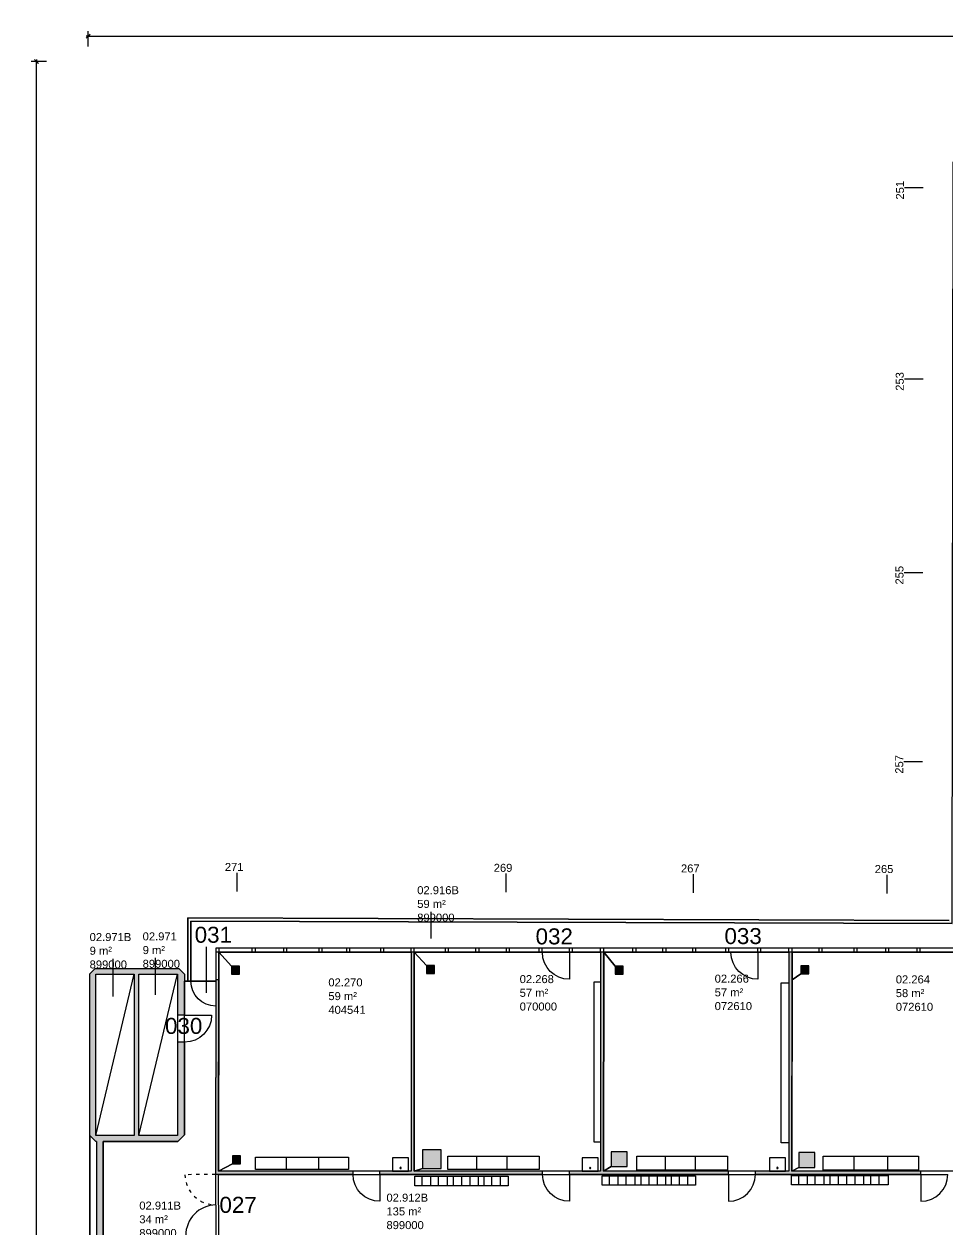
# Model space of a CAD drawing. Header units: metres. Extents: x -1 to 148, y -1 to 108.
# Drawn here: x -1.46 to 33.15, y 62.51 to 107.71 of the extents above; entities that cross this region are included whole.
import ezdxf

# ---------------------------------------------------------------- set-up
doc = ezdxf.new("R2010")
doc.units = ezdxf.units.M
doc.header["$MEASUREMENT"] = 0
doc.linetypes.add('ACAD_ISO03W100', pattern=[30, 12, -18])
doc.layers.get('0').update_dxf_attribs({"linetype": 'CONTINUOUS'})
for name, color, linetype in [('BEMASZUNG', 8, 'CONTINUOUS'), ('Unchanged', 8, 'CONTINUOUS'), ('Unchanged Layer Off', 2, 'CONTINUOUS')]:
    doc.layers.add(name, color=color, linetype=linetype)
doc.styles.add('ARIAL', font='arial.ttf')
doc.dimstyles.new('Meter_Bem', dxfattribs={"dimtxt": 0.35, "dimasz": 0.015, "dimexe": 0, "dimexo": 0.1, "dimgap": 0.05, "dimtad": 1, "dimzin": 0, "dimdsep": 46, "dimtxsty": 'ARIAL', "dimblk1": 'mass1', "dimblk2": 'mass2', "dimsah": 1, "dimcen": 0.125, "dimse1": 1, "dimse2": 1, "dimclrd": 256, "dimclre": 1, "dimclrt": 256, "dimazin": 0, "dimtp": 102033525.0, "dimtm": 1, "dimtfac": 1, "dimtix": 1, "dimtmove": 2, "dimatfit": 3, "dimldrblk": 'mass2', "dimfxl": 1, "dimtolj": 1, "dimtzin": 0, "dimlwd": -1, "dimarcsym": 0})

# ---------------------------------------------------------------- blocks, each defined once
blk = doc.blocks.new('Tuer')
at = {"layer": 'Unchanged'}
blk.add_line((0, 0), (0, 0.82), dxfattribs=at)
blk.add_arc((0, 0), 0.82, 90, 180, dxfattribs=at)
blk = doc.blocks.new('Ausgussbecken')
at = {"layer": 'Unchanged'}
blk.add_lwpolyline([(-0.185, 0), (0.415, 0), (0.415, -0.5), (-0.185, -0.5)], close=True, dxfattribs=at)
at = {"layer": 'Unchanged', "linetype": 'Continuous'}
blk.add_circle((0.115, -0.124), 0.0253, dxfattribs=at)
blk = doc.blocks.new('Raumstempel')
at = {"layer": 'Unchanged', "linetype": 'ByBlock', "style": 'ARIAL'}
for tag, p in [('HOERSAALNUMMER', (0, 1.029)), ('ANZAHL PLAETZE', (0, 0.514)), ('RAUMNUMMER', (0, 0)), ('FLÄCHE', (0, -0.514)), ('INSTITUTSNUMMER1', (0, -1.029)), ('INSTITUTSNUMMER2', (0, -1.543))]:
    blk.add_attdef(tag, p, '', height=0.3, dxfattribs=at)
blk = doc.blocks.new('mass1')
at = {"layer": 'Unchanged'}
for p, q in [((-5, -5), (5, 5)), ((-5, 0), (5, 0)), ((0, 25.5), (0, -12.75))]:
    blk.add_line(p, q, dxfattribs=at)
blk = doc.blocks.new('mass2')
at = {"layer": 'Unchanged'}
for p, q in [((5, 5), (-5, -5)), ((5, 0), (-5, 0)), ((0, -25.5), (0, 12.75))]:
    blk.add_line(p, q, dxfattribs=at)
blk = doc.blocks.new('*D12')
at = {"layer": 'BEMASZUNG', "transparency": 16777216}
blk.add_line((-1, 1.015), (-1, 106.295), dxfattribs=at)
at = {"layer": 'BEMASZUNG', "transparency": 16777216, "xscale": 0.015, "yscale": 0.015, "zscale": 0.015}
for name, p, rotation in [('mass2', (-1, 106.31), 90), ('mass1', (-1, 1), 270)]:
    blk.add_blockref(name, p, dxfattribs=dict(at, rotation=rotation))
at = {"layer": 'BEMASZUNG', "transparency": 16777216, "insert": (-1.229, 53.655), "char_height": 0.35, "attachment_point": 5, "rotation": 90, "style": 'ARIAL'}
blk.add_mtext('\\A1;105.31', dxfattribs=at)
blk = doc.blocks.new('*D29')
at = {"layer": 'BEMASZUNG', "transparency": 16777216}
blk.add_line((0.955, 107.255), (147.913, 107.255), dxfattribs=at)
at = {"layer": 'BEMASZUNG', "transparency": 16777216, "xscale": 0.015, "yscale": 0.015, "zscale": 0.015, "rotation": 180}
blk.add_blockref('mass1', (0.94, 107.255), dxfattribs=at)
at = {"layer": 'BEMASZUNG', "transparency": 16777216, "xscale": 0.015, "yscale": 0.015, "zscale": 0.015}
blk.add_blockref('mass2', (147.928, 107.255), dxfattribs=at)
at = {"layer": 'BEMASZUNG', "transparency": 16777216, "insert": (74.434, 107.483), "char_height": 0.35, "attachment_point": 5, "style": 'ARIAL'}
blk.add_mtext('\\A1;146.99', dxfattribs=at)

msp = doc.modelspace()

# ---------------------------------------------------------------- hatches: boundary and pattern name
at = {"layer": 'Unchanged'}
h = msp.add_hatch(color=256, dxfattribs=at)
h.paths.add_polyline_path([(13.154, 72.913), (13.039, 72.913), (13.039, 64.704), (11.874, 64.704), (11.874, 64.589), (17.964, 64.589), (17.964, 64.704), (13.154, 64.704)])
h.paths.add_polyline_path([(5.827, 64.704), (5.835, 71.886), (5.72, 71.886), (5.712, 64.589), (10.864, 64.589), (10.864, 64.704)])
h = msp.add_hatch(color=256, dxfattribs=at)
h.paths.add_polyline_path([(27.303, 64.704), (27.313, 72.913), (27.313, 72.913), (27.198, 72.913), (27.188, 64.704), (25.941, 64.704), (25.941, 64.589), (32.14, 64.589), (32.14, 64.704)])
h.paths.add_polyline_path([(24.931, 64.589), (24.931, 64.704), (20.246, 64.704), (20.255, 72.913), (20.255, 72.913), (20.14, 72.913), (20.131, 64.704), (18.974, 64.704), (18.974, 64.589)])
for points in [[(6.606, 72.095), (6.606, 72.395), (6.306, 72.395), (6.306, 72.095)], [(13.917, 72.121), (13.917, 72.421), (13.617, 72.421), (13.617, 72.121)], [(20.99, 72.097), (20.99, 72.397), (20.69, 72.397), (20.69, 72.097)], [(27.943, 72.101), (27.943, 72.401), (27.643, 72.401), (27.643, 72.101)], [(4.554, 72.092), (4.342, 72.312), (1.2, 72.312), (1, 72.106), (1, 66.044), (1.231, 65.822), (1.502, 65.822), (1.502, 66.044), (1.228, 66.044), (1.228, 72.089), (2.664, 72.089), (2.845, 72.089), (4.291, 72.089), (4.291, 71.827), (4.554, 71.827)], [(1.502, 65.822), (1.252, 65.822), (1.252, 58.62), (1, 58.62), (1, 58.433), (1.502, 57.939)], [(6.646, 64.98), (6.646, 65.28), (6.346, 65.28), (6.346, 64.98)], [(13.466, 65.514), (13.466, 64.814), (14.166, 64.814), (14.166, 65.514)], [(20.53, 65.43), (20.53, 64.88), (21.13, 64.88), (21.13, 65.43)], [(27.564, 65.402), (27.564, 64.852), (28.164, 64.852), (28.164, 65.402)]]:
    msp.add_hatch(color=256, dxfattribs=at).paths.add_polyline_path(points)
h = msp.add_hatch(color=256, dxfattribs=at)
h.paths.add_polyline_path([(4.554, 69.544), (4.291, 69.544), (4.291, 66.044), (2.845, 66.044), (2.845, 72.089), (2.664, 72.089), (2.664, 66.044), (1.502, 66.044), (1.502, 65.822), (4.302, 65.822), (4.554, 66.076)])
h.paths.add_polyline_path([(4.554, 71.827), (4.291, 71.827), (4.291, 70.554), (4.554, 70.554)], flags=17)

# ---------------------------------------------------------------- linework, layer by layer
for p, q in [((33.195, 74.109), (4.675, 74.202)), ((4.675, 74.202), (4.675, 71.827)), ((13.782, 74.427), (13.782, 73.437)), ((4.79, 74.086), (4.79, 71.827)), ((33.31, 73.993), (4.79, 74.086)), ((5.721, 73.063), (5.72, 71.886)), ((5.836, 73.063), (5.721, 73.063)), ((5.836, 72.913), (5.721, 72.913)), ((5.836, 73.063), (5.835, 71.886)), ((13.154, 73.063), (5.836, 73.063)), ((13.154, 72.913), (5.836, 72.913)), ((7.089, 72.913), (7.089, 73.063)), ((7.204, 72.913), (7.204, 73.063)), ((8.268, 72.913), (8.268, 73.063)), ((8.383, 72.913), (8.383, 73.063)), ((9.598, 72.913), (9.598, 73.063)), ((9.713, 72.913), (9.713, 73.063)), ((10.632, 72.913), (10.632, 73.063)), ((10.747, 72.913), (10.747, 73.063)), ((11.903, 72.913), (11.903, 73.063)), ((12.018, 72.913), (12.018, 73.063)), ((13.039, 72.913), (13.039, 73.063)), ((13.039, 72.913), (13.039, 64.704)), ((20.255, 73.063), (13.154, 73.063)), ((13.154, 72.913), (13.154, 73.063)), ((13.154, 72.913), (13.154, 64.704)), ((20.255, 72.913), (13.154, 72.913)), ((14.324, 72.913), (14.324, 73.063)), ((14.439, 72.913), (14.439, 73.063)), ((15.47, 72.913), (15.47, 73.063)), ((15.585, 72.913), (15.585, 73.063)), ((16.614, 72.913), (16.614, 73.063)), ((16.729, 72.913), (16.729, 73.063)), ((17.836, 72.913), (17.836, 73.063)), ((17.951, 72.913), (17.951, 73.063)), ((18.97, 72.913), (18.97, 73.063)), ((19.085, 72.913), (19.085, 73.063)), ((20.14, 72.913), (20.131, 64.704)), ((20.14, 72.913), (20.14, 73.063)), ((20.255, 72.913), (20.246, 64.704)), ((27.313, 73.063), (20.255, 73.063)), ((20.255, 72.913), (20.255, 73.063)), ((27.313, 72.913), (20.255, 72.913)), ((21.351, 72.913), (21.351, 73.063)), ((21.466, 72.913), (21.466, 73.063)), ((22.476, 72.913), (22.476, 73.063)), ((22.591, 72.913), (22.591, 73.063)), ((23.592, 72.913), (23.592, 73.063)), ((23.707, 72.913), (23.707, 73.063)), ((24.826, 72.913), (24.826, 73.063)), ((24.941, 72.913), (24.941, 73.063)), ((26.033, 72.913), (26.033, 73.063)), ((26.148, 72.913), (26.148, 73.063)), ((27.198, 72.913), (27.188, 64.704)), ((27.198, 72.913), (27.198, 73.063)), ((27.313, 72.913), (27.303, 64.704)), ((34.462, 73.063), (27.313, 73.063)), ((27.313, 72.913), (27.313, 73.063)), ((34.462, 72.913), (27.313, 72.913)), ((28.332, 72.913), (28.332, 73.063)), ((28.447, 72.913), (28.447, 73.063)), ((29.635, 72.913), (29.635, 73.063)), ((29.75, 72.913), (29.75, 73.063)), ((30.824, 72.913), (30.824, 73.063)), ((30.939, 72.913), (30.939, 73.063)), ((31.999, 72.913), (31.999, 73.063)), ((32.114, 72.913), (32.114, 73.063)), ((1.863, 72.673), (1.863, 71.258)), ((3.449, 72.701), (3.449, 71.315)), ((1, 72.106), (1.2, 72.312)), ((1, 66.044), (1, 72.106)), ((1.2, 72.312), (4.342, 72.312)), ((1.228, 66.044), (2.664, 72.089)), ((1.228, 66.044), (1.228, 72.089)), ((1.228, 72.089), (2.664, 72.089)), ((2.664, 72.089), (2.664, 66.044)), ((2.845, 66.044), (4.291, 72.089)), ((2.845, 66.044), (2.845, 72.089)), ((2.845, 72.089), (4.291, 72.089)), ((4.291, 72.089), (4.291, 71.827)), ((4.342, 72.312), (4.554, 72.092)), ((4.554, 72.092), (4.554, 71.827)), ((5.72, 71.886), (5.712, 64.589)), ((5.835, 71.886), (5.72, 71.886)), ((5.835, 71.886), (5.827, 64.704)), ((4.291, 71.827), (4.291, 70.554)), ((4.79, 71.827), (4.554, 71.827)), ((4.554, 71.827), (4.554, 70.554)), ((4.79, 71.827), (5.72, 71.826)), ((20.139, 71.788), (19.889, 71.788)), ((19.889, 71.788), (19.889, 65.808)), ((26.905, 65.771), (26.905, 71.771)), ((26.905, 71.771), (27.196, 71.771)), ((4.554, 70.554), (4.291, 70.554)), ((4.291, 70.554), (4.291, 69.544)), ((4.554, 69.544), (4.291, 69.544)), ((4.291, 69.544), (4.291, 66.044)), ((4.554, 69.544), (4.554, 66.076)), ((1, 66.044), (1.231, 65.822)), ((1, 66.044), (1, 58.62)), ((1.502, 66.044), (1.228, 66.044)), ((4.291, 66.044), (2.845, 66.044)), ((4.302, 65.822), (4.554, 66.076)), ((1.252, 65.822), (1.231, 65.822)), ((1.252, 65.822), (1.252, 58.62)), ((4.302, 65.822), (1.502, 65.822)), ((1.502, 65.822), (1.502, 57.939)), ((19.889, 65.808), (20.132, 65.808)), ((27.19, 65.771), (26.905, 65.771)), ((8.369, 64.766), (8.369, 65.234)), ((9.585, 64.766), (9.585, 65.234)), ((15.502, 64.768), (15.502, 65.267)), ((16.639, 64.768), (16.639, 65.267)), ((22.563, 65.265), (22.563, 64.751)), ((23.698, 64.751), (23.698, 65.265)), ((29.636, 64.747), (29.636, 65.274)), ((30.89, 65.274), (30.89, 64.747)), ((10.864, 64.704), (5.827, 64.704)), ((10.864, 64.589), (10.864, 64.704)), ((11.874, 64.589), (11.874, 64.704)), ((13.039, 64.704), (11.874, 64.704)), ((17.964, 64.704), (13.154, 64.704)), ((17.964, 64.589), (17.964, 64.704)), ((18.974, 64.589), (18.974, 64.704)), ((20.131, 64.704), (18.974, 64.704)), ((24.931, 64.704), (20.246, 64.704)), ((24.931, 64.589), (24.931, 64.704)), ((25.941, 64.589), (25.941, 64.704)), ((27.188, 64.704), (25.941, 64.704)), ((32.14, 64.704), (27.303, 64.704)), ((32.14, 64.589), (32.14, 64.704)), ((10.864, 64.589), (5.712, 64.589)), ((17.964, 64.589), (11.874, 64.589)), ((13.44, 64.519), (13.44, 64.163)), ((13.761, 64.519), (13.761, 64.163)), ((14.058, 64.519), (14.058, 64.163)), ((14.395, 64.519), (14.395, 64.163)), ((14.619, 64.519), (14.619, 64.163)), ((14.926, 64.519), (14.926, 64.163)), ((15.238, 64.519), (15.238, 64.163)), ((15.548, 64.519), (15.548, 64.163)), ((15.76, 64.519), (15.76, 64.163)), ((16.056, 64.519), (16.056, 64.163)), ((16.373, 64.519), (16.373, 64.163)), ((24.931, 64.589), (18.974, 64.589)), ((20.463, 64.535), (20.463, 64.178)), ((20.784, 64.535), (20.784, 64.178)), ((21.081, 64.535), (21.081, 64.178)), ((21.418, 64.535), (21.418, 64.178)), ((21.641, 64.535), (21.641, 64.178)), ((21.949, 64.535), (21.949, 64.178)), ((22.261, 64.535), (22.261, 64.178)), ((22.57, 64.535), (22.57, 64.178)), ((22.782, 64.535), (22.782, 64.178)), ((23.079, 64.535), (23.079, 64.178)), ((23.396, 64.535), (23.396, 64.178)), ((32.14, 64.589), (25.941, 64.589)), ((27.292, 64.193), (27.292, 64.55)), ((27.292, 64.55), (30.916, 64.55)), ((30.916, 64.193), (27.292, 64.193)), ((27.552, 64.55), (27.552, 64.193)), ((27.873, 64.55), (27.873, 64.193)), ((28.17, 64.55), (28.17, 64.193)), ((28.507, 64.55), (28.507, 64.193)), ((28.731, 64.55), (28.731, 64.193)), ((29.038, 64.55), (29.038, 64.193)), ((29.35, 64.55), (29.35, 64.193)), ((29.66, 64.55), (29.66, 64.193)), ((29.987, 64.55), (29.987, 64.193)), ((30.251, 64.55), (30.251, 64.193)), ((30.565, 64.55), (30.565, 64.193)), ((30.916, 64.55), (30.916, 64.193))]:
    msp.add_line(p, q, dxfattribs=at)
at = {"layer": 'Unchanged', "linetype": 'ACAD_ISO03W100', "ltscale": 0.01}
msp.add_line((5.712, 64.589), (4.568, 64.575), dxfattribs=at)
at = {"layer": 'Unchanged'}
for points in [[(6.306, 72.095), (6.606, 72.095), (6.606, 72.395), (6.306, 72.395)], [(13.617, 72.121), (13.917, 72.121), (13.917, 72.421), (13.617, 72.421)], [(20.69, 72.097), (20.99, 72.097), (20.99, 72.397), (20.69, 72.397)], [(27.643, 72.101), (27.943, 72.101), (27.943, 72.401), (27.643, 72.401)], [(6.346, 64.98), (6.646, 64.98), (6.646, 65.28), (6.346, 65.28)], [(10.697, 64.766), (7.21, 64.766), (7.21, 65.234), (10.697, 65.234)], [(13.466, 64.814), (14.166, 64.814), (14.166, 65.514), (13.466, 65.514)], [(17.838, 64.768), (14.414, 64.768), (14.414, 65.267), (17.838, 65.267)], [(20.53, 64.88), (21.13, 64.88), (21.13, 65.43), (20.53, 65.43)], [(24.896, 64.751), (21.493, 64.751), (21.493, 65.265), (24.896, 65.265)], [(27.564, 64.852), (28.164, 64.852), (28.164, 65.402), (27.564, 65.402)], [(32.054, 64.747), (28.474, 64.747), (28.474, 65.274), (32.054, 65.274)], [(16.672, 64.163), (13.18, 64.163), (13.18, 64.519), (16.672, 64.519)], [(23.695, 64.178), (20.203, 64.178), (20.203, 64.535), (23.695, 64.535)]]:
    msp.add_lwpolyline(points, close=True, dxfattribs=at)
msp.add_lwpolyline([(2.664, 66.044), (1.502, 66.044)], dxfattribs=at)
at = {"layer": 'Unchanged', "linetype": 'ACAD_ISO03W100', "ltscale": 0.01}
msp.add_arc((5.712, 64.589), 1.144, 180.73, 270.73, dxfattribs=at)
at = {"layer": 'Unchanged'}
msp.add_arc((5.741, 62.301), 1.144, 90.73, 180.73, dxfattribs=at)
at = {"layer": 'Unchanged Layer Off', "ltscale": 0.025}
for p, q in [((31.531, 101.587), (32.231, 101.587)), ((31.522, 94.419), (32.222, 94.419)), ((31.512, 87.154), (32.212, 87.154)), ((31.503, 80.063), (32.203, 80.063)), ((6.515, 75.896), (6.515, 75.196)), ((16.588, 75.863), (16.588, 75.163)), ((23.604, 75.84), (23.604, 75.14)), ((30.862, 75.816), (30.862, 75.116))]:
    msp.add_line(p, q, dxfattribs=at)
at = {"layer": 'Unchanged Layer Off'}
msp.add_line((5.358, 73.118), (5.358, 71.39), dxfattribs=at)
at = {"layer": 'Unchanged Layer Off', "flags": 128}
for points in [[(33.348, 102.554), (35.715, 102.554), (35.715, 101.617), (34.312, 101.617), (34.312, 73.063), (5.721, 73.063), (5.72, 71.826), (4.79, 71.827), (4.79, 74.086), (33.31, 73.993), (33.348, 102.554)], [(5.836, 72.913), (6.306, 72.395), (6.306, 72.095), (6.606, 72.095), (6.606, 72.395), (6.306, 72.395), (5.836, 72.913), (13.039, 72.913), (13.039, 64.704), (11.874, 64.704), (10.864, 64.704), (5.827, 64.704), (6.346, 64.98), (6.646, 64.98), (6.646, 65.28), (6.346, 65.28), (6.346, 64.98), (5.827, 64.704), (5.836, 72.913)], [(13.154, 72.913), (13.617, 72.421), (13.617, 72.121), (13.917, 72.121), (13.917, 72.421), (13.617, 72.421), (13.154, 72.913), (20.14, 72.913), (20.131, 64.704), (18.974, 64.704), (17.964, 64.704), (13.154, 64.704), (13.466, 64.814), (14.166, 64.814), (14.166, 65.514), (13.466, 65.514), (13.466, 64.814), (13.154, 64.704), (13.154, 72.913)], [(20.255, 72.913), (20.69, 72.397), (20.69, 72.097), (20.99, 72.097), (20.99, 72.397), (20.69, 72.397), (20.255, 72.913), (27.198, 72.913), (27.188, 64.704), (20.246, 64.704), (20.53, 64.88), (21.13, 64.88), (21.13, 65.43), (20.53, 65.43), (20.53, 64.88), (20.246, 64.704)], [(27.313, 72.913), (34.41, 72.913), (34.401, 64.704), (33.15, 64.704), (32.14, 64.704), (27.303, 64.704), (27.564, 64.852), (28.164, 64.852), (28.164, 65.402), (27.564, 65.402), (27.564, 64.852), (27.303, 64.704), (27.311, 71.882), (27.643, 72.101), (27.943, 72.101), (27.943, 72.401), (27.643, 72.401), (27.643, 72.101), (27.311, 71.882)], [(1.228, 72.089), (2.664, 72.089), (2.664, 66.044), (1.228, 66.044)], [(2.845, 72.089), (4.291, 72.089), (4.291, 66.044), (2.845, 66.044)]]:
    msp.add_lwpolyline(points, close=True, dxfattribs=at)
for points in [[(1, 58.433), (1, 72.106), (1.2, 72.312), (4.342, 72.312), (4.554, 72.092), (4.554, 71.827), (4.675, 71.827), (4.675, 74.202), (33.195, 74.109)], [(1.502, 57.939), (1.502, 65.822), (4.302, 65.822), (4.554, 66.076), (4.554, 69.544), (4.554, 70.554), (4.554, 71.827), (4.554, 71.827), (4.675, 71.827), (5.72, 71.826), (5.712, 64.589), (5.725, 62.301)], [(5.839, 62.301), (5.828, 64.589), (10.864, 64.589), (11.874, 64.589), (17.964, 64.589), (18.974, 64.589), (24.931, 64.589), (25.941, 64.589), (32.14, 64.589), (33.15, 64.589)]]:
    msp.add_lwpolyline(points, dxfattribs=at)

# ---------------------------------------------------------------- block references
ref = msp.add_blockref('Raumstempel', (13.27, 75.607))
ref.add_attrib('RAUMNUMMER', '02.916B', (13.27, 75.093), dxfattribs={"layer": 'Unchanged', "color": 0, "linetype": 'ByBlock', "height": 0.3, "style": 'ARIAL'})
ref.add_attrib('FLÄCHE_NGF', '59 m²', (13.27, 74.578), dxfattribs={"layer": 'Unchanged', "color": 0, "linetype": 'ByBlock', "height": 0.3, "style": 'ARIAL'})
ref.add_attrib('NUTZER_1', '899000', (13.27, 74.064), dxfattribs={"layer": 'Unchanged', "color": 0, "linetype": 'ByBlock', "height": 0.3, "style": 'ARIAL'})
ref = msp.add_blockref('Raumstempel', (0.996, 73.851))
ref.add_attrib('RAUMNUMMER', '02.971B', (0.996, 73.336), dxfattribs={"layer": 'Unchanged', "color": 0, "linetype": 'ByBlock', "height": 0.3, "style": 'ARIAL'})
ref.add_attrib('FLÄCHE_NGF', '9 m²', (0.996, 72.822), dxfattribs={"layer": 'Unchanged', "color": 0, "linetype": 'ByBlock', "height": 0.3, "style": 'ARIAL'})
ref.add_attrib('NUTZER_1', '899000', (0.996, 72.308), dxfattribs={"layer": 'Unchanged', "color": 0, "linetype": 'ByBlock', "height": 0.3, "style": 'ARIAL'})
ref = msp.add_blockref('Raumstempel', (2.982, 73.876))
ref.add_attrib('RAUMNUMMER', '02.971', (2.982, 73.361), dxfattribs={"layer": 'Unchanged', "color": 0, "linetype": 'ByBlock', "height": 0.3, "style": 'ARIAL'})
ref.add_attrib('FLÄCHE_NGF', '9 m²', (2.982, 72.847), dxfattribs={"layer": 'Unchanged', "color": 0, "linetype": 'ByBlock', "height": 0.3, "style": 'ARIAL'})
ref.add_attrib('NUTZER_1', '899000', (2.982, 72.333), dxfattribs={"layer": 'Unchanged', "color": 0, "linetype": 'ByBlock', "height": 0.3, "style": 'ARIAL'})
for p, xscale, yscale, zscale, rotation in [((18.97, 72.913), -1.23170731707326, 1.231707317073279, 1.231707317073278, 180), ((26.033, 72.913), -1.23170731707326, 1.231707317073279, 1.231707317073278, 180), ((5.72, 71.826), -1.134507477386122, 1.134507477386136, 1.134507477386137, 179.936535654134), ((4.554, 70.554), -1.231707317073264, 1.23170731707328, 1.23170731707328, 270), ((11.874, 64.589), -1.231707317073273, 1.23170731707328, 1.23170731707328, 180), ((18.974, 64.589), -1.231707317073273, 1.23170731707328, 1.23170731707328, 180), ((24.931, 64.589), 1.231707317073273, 1.231707317073273, 1.231707317073273, 180), ((32.14, 64.589), 1.231707317073273, 1.231707317073273, 1.231707317073273, 180)]:
    msp.add_blockref('Tuer', p, dxfattribs=dict(xscale=xscale, yscale=yscale, zscale=zscale, rotation=rotation))
ref = msp.add_blockref('Raumstempel', (9.94, 72.15))
ref.add_attrib('RAUMNUMMER', '02.270', (9.94, 71.636), dxfattribs={"layer": 'Unchanged', "color": 0, "linetype": 'ByBlock', "height": 0.3, "style": 'ARIAL'})
ref.add_attrib('FLÄCHE_NGF', '59 m²', (9.94, 71.122), dxfattribs={"layer": 'Unchanged', "color": 0, "linetype": 'ByBlock', "height": 0.3, "style": 'ARIAL'})
ref.add_attrib('NUTZER_1', '404541', (9.94, 70.607), dxfattribs={"layer": 'Unchanged', "color": 0, "linetype": 'ByBlock', "height": 0.3, "style": 'ARIAL'})
ref = msp.add_blockref('Raumstempel', (17.108, 72.273))
ref.add_attrib('RAUMNUMMER', '02.268', (17.108, 71.759), dxfattribs={"layer": 'Unchanged', "color": 0, "linetype": 'ByBlock', "height": 0.3, "style": 'ARIAL'})
ref.add_attrib('FLÄCHE_NGF', '57 m²', (17.108, 71.245), dxfattribs={"layer": 'Unchanged', "color": 0, "linetype": 'ByBlock', "height": 0.3, "style": 'ARIAL'})
ref.add_attrib('NUTZER_1', '070000', (17.108, 70.731), dxfattribs={"layer": 'Unchanged', "color": 0, "linetype": 'ByBlock', "height": 0.3, "style": 'ARIAL'})
ref = msp.add_blockref('Raumstempel', (24.414, 72.29))
ref.add_attrib('RAUMNUMMER', '02.266', (24.414, 71.776), dxfattribs={"layer": 'Unchanged', "color": 0, "linetype": 'ByBlock', "height": 0.3, "style": 'ARIAL'})
ref.add_attrib('FLÄCHE_NGF', '57 m²', (24.414, 71.262), dxfattribs={"layer": 'Unchanged', "color": 0, "linetype": 'ByBlock', "height": 0.3, "style": 'ARIAL'})
ref.add_attrib('NUTZER_1', '072610', (24.414, 70.748), dxfattribs={"layer": 'Unchanged', "color": 0, "linetype": 'ByBlock', "height": 0.3, "style": 'ARIAL'})
ref = msp.add_blockref('Raumstempel', (31.199, 72.263))
ref.add_attrib('RAUMNUMMER', '02.264', (31.199, 71.748), dxfattribs={"layer": 'Unchanged', "color": 0, "linetype": 'ByBlock', "height": 0.3, "style": 'ARIAL'})
ref.add_attrib('FLÄCHE_NGF', '58 m²', (31.199, 71.234), dxfattribs={"layer": 'Unchanged', "color": 0, "linetype": 'ByBlock', "height": 0.3, "style": 'ARIAL'})
ref.add_attrib('NUTZER_1', '072610', (31.199, 70.72), dxfattribs={"layer": 'Unchanged', "color": 0, "linetype": 'ByBlock', "height": 0.3, "style": 'ARIAL'})
at = {"xscale": -1, "rotation": 180}
for p in [(12.531, 64.704), (19.633, 64.704), (26.647, 64.704)]:
    msp.add_blockref('Ausgussbecken', p, dxfattribs=at)
ref = msp.add_blockref('Raumstempel', (12.116, 64.079))
ref.add_attrib('RAUMNUMMER', '02.912B', (12.116, 63.564), dxfattribs={"layer": 'Unchanged', "color": 0, "linetype": 'ByBlock', "height": 0.3, "style": 'ARIAL'})
ref.add_attrib('FLÄCHE_NGF', '135 m²', (12.116, 63.05), dxfattribs={"layer": 'Unchanged', "color": 0, "linetype": 'ByBlock', "height": 0.3, "style": 'ARIAL'})
ref.add_attrib('NUTZER_1', '899000', (12.116, 62.536), dxfattribs={"layer": 'Unchanged', "color": 0, "linetype": 'ByBlock', "height": 0.3, "style": 'ARIAL'})
ref = msp.add_blockref('Raumstempel', (2.857, 63.782))
ref.add_attrib('RAUMNUMMER', '02.911B', (2.857, 63.268), dxfattribs={"layer": 'Unchanged', "color": 0, "linetype": 'ByBlock', "height": 0.3, "style": 'ARIAL'})
ref.add_attrib('FLÄCHE_NGF', '34 m²', (2.857, 62.754), dxfattribs={"layer": 'Unchanged', "color": 0, "linetype": 'ByBlock', "height": 0.3, "style": 'ARIAL'})
ref.add_attrib('NUTZER_1', '899000', (2.857, 62.239), dxfattribs={"layer": 'Unchanged', "color": 0, "linetype": 'ByBlock', "height": 0.3, "style": 'ARIAL'})

# ---------------------------------------------------------------- texts
at = {"layer": 'Unchanged Layer Off', "style": 'ARIAL'}
for s, p in [('031', (4.931, 73.272)), ('032', (17.704, 73.211)), ('033', (24.78, 73.223)), ('030', (3.82, 69.854)), ('027', (5.86, 63.146))]:
    msp.add_text(s, height=0.6, dxfattribs=at).set_placement(p)
at = {"layer": 'Unchanged Layer Off', "linetype": 'Continuous', "char_height": 0.3, "width": 1.4607, "attachment_point": 1, "rotation": 90, "style": 'ARIAL'}
for s, insert in [('251', (31.206, 101.135)), ('253', (31.197, 93.967)), ('255', (31.187, 86.701)), ('257', (31.178, 79.61))]:
    msp.add_mtext(s, dxfattribs=dict(at, insert=insert))
at = {"layer": 'Unchanged Layer Off', "linetype": 'Continuous', "char_height": 0.3, "width": 1.4607, "attachment_point": 1, "style": 'ARIAL'}
for s, insert in [('271', (6.062, 76.264)), ('269', (16.135, 76.231)), ('267', (23.151, 76.208)), ('265', (30.409, 76.185))]:
    msp.add_mtext(s, dxfattribs=dict(at, insert=insert))

# ---------------------------------------------------------------- dimensions: what is measured, and where the dimension line sits
at = {"layer": 'BEMASZUNG'}
dim = msp.add_linear_dim(base=(147.928, 107.255), p1=(0.94, 71.045), p2=(147.928, 78.566), dimstyle='Meter_Bem', dxfattribs=at)
dim.commit()
dim.dimension.update_dxf_attribs({"geometry": '*D29', "text_midpoint": (74.434, 107.483)})
dim = msp.add_linear_dim(base=(-1, 106.31), p1=(2.008, 1), p2=(35.274, 106.31), angle=90, dimstyle='Meter_Bem', dxfattribs=at)
dim.commit()
dim.dimension.update_dxf_attribs({"geometry": '*D12', "text_midpoint": (-1.229, 53.655)})

doc.saveas('drawing.dxf')
